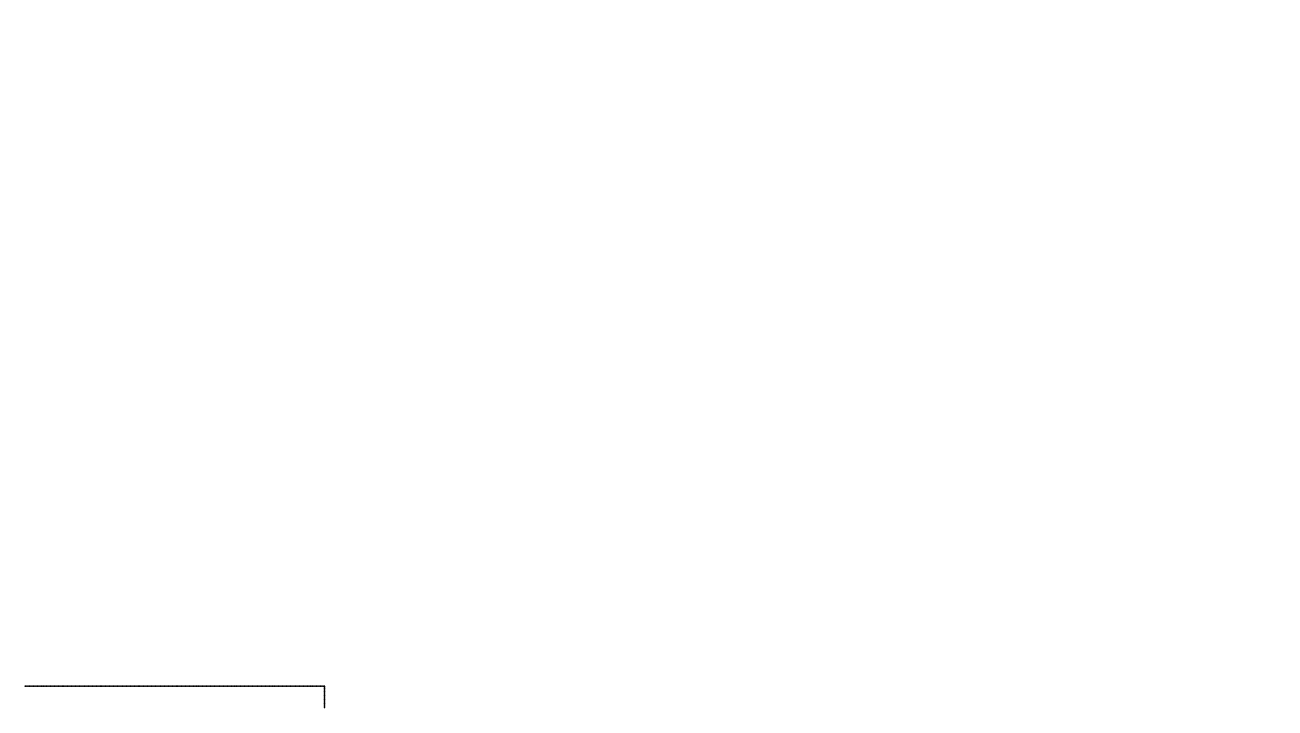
# Model space of a CAD drawing. Header units: inches. Extents: x 734146 to 834146, y 204695 to 304695.
# Drawn here: x 748170 to 753893, y 262335 to 265460 of the extents above; entities that cross this region are included whole.
import ezdxf

# ---------------------------------------------------------------- set-up
doc = ezdxf.new("R2010")
doc.units = ezdxf.units.IN
doc.header["$MEASUREMENT"] = 0

msp = doc.modelspace()

# ---------------------------------------------------------------- linework, layer by layer
for points in [[(748171.6, 262436.1), (748174.6, 262436.1), (748174.6, 262433.1), (748171.6, 262433.1)], [(748177.6, 262436.1), (748180.6, 262436.1), (748180.6, 262433.1), (748177.6, 262433.1)], [(748183.6, 262436.1), (748186.6, 262436.1), (748186.6, 262433.1), (748183.6, 262433.1)], [(748189.6, 262436.1), (748192.6, 262436.1), (748192.6, 262433.1), (748189.6, 262433.1)], [(748195.6, 262436.1), (748198.6, 262436.1), (748198.6, 262433.1), (748195.6, 262433.1)], [(748201.6, 262436.1), (748204.6, 262436.1), (748204.6, 262433.1), (748201.6, 262433.1)], [(748207.6, 262436.1), (748210.6, 262436.1), (748210.6, 262433.1), (748207.6, 262433.1)], [(748213.6, 262436.1), (748216.6, 262436.1), (748216.6, 262433.1), (748213.6, 262433.1)], [(748219.6, 262436.1), (748222.6, 262436.1), (748222.6, 262433.1), (748219.6, 262433.1)], [(748225.6, 262436.1), (748228.6, 262436.1), (748228.6, 262433.1), (748225.6, 262433.1)], [(748231.6, 262436.1), (748234.6, 262436.1), (748234.6, 262433.1), (748231.6, 262433.1)], [(748237.6, 262436.1), (748240.6, 262436.1), (748240.6, 262433.1), (748237.6, 262433.1)], [(748243.6, 262436.1), (748246.6, 262436.1), (748246.6, 262433.1), (748243.6, 262433.1)], [(748249.6, 262436.1), (748252.6, 262436.1), (748252.6, 262433.1), (748249.6, 262433.1)], [(748255.6, 262436.1), (748258.6, 262436.1), (748258.6, 262433.1), (748255.6, 262433.1)], [(748261.6, 262436.1), (748264.6, 262436.1), (748264.6, 262433.1), (748261.6, 262433.1)], [(748267.6, 262436.1), (748270.6, 262436.1), (748270.6, 262433.1), (748267.6, 262433.1)], [(748273.6, 262436.1), (748276.6, 262436.1), (748276.6, 262433.1), (748273.6, 262433.1)], [(748279.6, 262436.1), (748282.6, 262436.1), (748282.6, 262433.1), (748279.6, 262433.1)], [(748285.6, 262436.1), (748288.6, 262436.1), (748288.6, 262433.1), (748285.6, 262433.1)], [(748291.6, 262436.1), (748294.6, 262436.1), (748294.6, 262433.1), (748291.6, 262433.1)], [(748297.6, 262436.1), (748300.6, 262436.1), (748300.6, 262433.1), (748297.6, 262433.1)], [(748303.6, 262436.1), (748306.6, 262436.1), (748306.6, 262433.1), (748303.6, 262433.1)], [(748309.6, 262436.1), (748312.6, 262436.1), (748312.6, 262433.1), (748309.6, 262433.1)], [(748315.6, 262436.1), (748318.6, 262436.1), (748318.6, 262433.1), (748315.6, 262433.1)], [(748321.6, 262436.1), (748324.6, 262436.1), (748324.6, 262433.1), (748321.6, 262433.1)], [(748327.6, 262436.1), (748330.6, 262436.1), (748330.6, 262433.1), (748327.6, 262433.1)], [(748333.6, 262436.1), (748336.6, 262436.1), (748336.6, 262433.1), (748333.6, 262433.1)], [(748339.6, 262436.1), (748342.6, 262436.1), (748342.6, 262433.1), (748339.6, 262433.1)], [(748345.6, 262436.1), (748348.6, 262436.1), (748348.6, 262433.1), (748345.6, 262433.1)], [(748351.6, 262436.1), (748354.6, 262436.1), (748354.6, 262433.1), (748351.6, 262433.1)], [(748357.6, 262436.1), (748360.6, 262436.1), (748360.6, 262433.1), (748357.6, 262433.1)], [(748363.6, 262436.1), (748366.6, 262436.1), (748366.6, 262433.1), (748363.6, 262433.1)], [(748369.6, 262436.1), (748372.6, 262436.1), (748372.6, 262433.1), (748369.6, 262433.1)], [(748375.6, 262436.1), (748378.6, 262436.1), (748378.6, 262433.1), (748375.6, 262433.1)], [(748381.6, 262436.1), (748384.6, 262436.1), (748384.6, 262433.1), (748381.6, 262433.1)], [(748387.6, 262436.1), (748390.6, 262436.1), (748390.6, 262433.1), (748387.6, 262433.1)], [(748393.6, 262436.1), (748396.6, 262436.1), (748396.6, 262433.1), (748393.6, 262433.1)], [(748399.6, 262436.1), (748402.6, 262436.1), (748402.6, 262433.1), (748399.6, 262433.1)], [(748405.6, 262436.1), (748408.6, 262436.1), (748408.6, 262433.1), (748405.6, 262433.1)], [(748411.6, 262436.1), (748414.6, 262436.1), (748414.6, 262433.1), (748411.6, 262433.1)], [(748417.6, 262436.1), (748420.6, 262436.1), (748420.6, 262433.1), (748417.6, 262433.1)], [(748423.6, 262436.1), (748426.6, 262436.1), (748426.6, 262433.1), (748423.6, 262433.1)], [(748429.6, 262436.1), (748432.6, 262436.1), (748432.6, 262433.1), (748429.6, 262433.1)], [(748435.6, 262436.1), (748438.6, 262436.1), (748438.6, 262433.1), (748435.6, 262433.1)], [(748441.6, 262436.1), (748444.6, 262436.1), (748444.6, 262433.1), (748441.6, 262433.1)], [(748447.6, 262436.1), (748450.6, 262436.1), (748450.6, 262433.1), (748447.6, 262433.1)], [(748453.6, 262436.1), (748456.6, 262436.1), (748456.6, 262433.1), (748453.6, 262433.1)], [(748459.6, 262436.1), (748462.6, 262436.1), (748462.6, 262433.1), (748459.6, 262433.1)], [(748465.6, 262436.1), (748468.6, 262436.1), (748468.6, 262433.1), (748465.6, 262433.1)], [(748471.6, 262436.1), (748474.6, 262436.1), (748474.6, 262433.1), (748471.6, 262433.1)], [(748477.6, 262436.1), (748480.6, 262436.1), (748480.6, 262433.1), (748477.6, 262433.1)], [(748483.6, 262436.1), (748486.6, 262436.1), (748486.6, 262433.1), (748483.6, 262433.1)], [(748489.6, 262436.1), (748492.6, 262436.1), (748492.6, 262433.1), (748489.6, 262433.1)], [(748495.6, 262436.1), (748498.6, 262436.1), (748498.6, 262433.1), (748495.6, 262433.1)], [(748501.6, 262436.1), (748504.6, 262436.1), (748504.6, 262433.1), (748501.6, 262433.1)], [(748507.6, 262436.1), (748510.6, 262436.1), (748510.6, 262433.1), (748507.6, 262433.1)], [(748513.6, 262436.1), (748516.6, 262436.1), (748516.6, 262433.1), (748513.6, 262433.1)], [(748519.6, 262436.1), (748522.6, 262436.1), (748522.6, 262433.1), (748519.6, 262433.1)], [(748525.6, 262436.1), (748528.6, 262436.1), (748528.6, 262433.1), (748525.6, 262433.1)], [(748531.6, 262436.1), (748534.6, 262436.1), (748534.6, 262433.1), (748531.6, 262433.1)], [(748537.6, 262436.1), (748540.6, 262436.1), (748540.6, 262433.1), (748537.6, 262433.1)], [(748543.6, 262436.1), (748546.6, 262436.1), (748546.6, 262433.1), (748543.6, 262433.1)], [(748549.6, 262436.1), (748552.6, 262436.1), (748552.6, 262433.1), (748549.6, 262433.1)], [(748555.6, 262436.1), (748558.6, 262436.1), (748558.6, 262433.1), (748555.6, 262433.1)], [(748561.6, 262436.1), (748564.6, 262436.1), (748564.6, 262433.1), (748561.6, 262433.1)], [(748567.6, 262436.1), (748570.6, 262436.1), (748570.6, 262433.1), (748567.6, 262433.1)], [(748573.6, 262436.1), (748576.6, 262436.1), (748576.6, 262433.1), (748573.6, 262433.1)], [(748579.6, 262436.1), (748582.6, 262436.1), (748582.6, 262433.1), (748579.6, 262433.1)], [(748585.6, 262436.1), (748588.6, 262436.1), (748588.6, 262433.1), (748585.6, 262433.1)], [(748591.6, 262436.1), (748594.6, 262436.1), (748594.6, 262433.1), (748591.6, 262433.1)], [(748597.6, 262436.1), (748600.6, 262436.1), (748600.6, 262433.1), (748597.6, 262433.1)], [(748603.6, 262436.1), (748606.6, 262436.1), (748606.6, 262433.1), (748603.6, 262433.1)], [(748609.6, 262436.1), (748612.6, 262436.1), (748612.6, 262433.1), (748609.6, 262433.1)], [(748615.6, 262436.1), (748618.6, 262436.1), (748618.6, 262433.1), (748615.6, 262433.1)], [(748621.6, 262436.1), (748624.6, 262436.1), (748624.6, 262433.1), (748621.6, 262433.1)], [(748627.6, 262436.1), (748630.6, 262436.1), (748630.6, 262433.1), (748627.6, 262433.1)], [(748633.6, 262436.1), (748636.6, 262436.1), (748636.6, 262433.1), (748633.6, 262433.1)], [(748639.6, 262436.1), (748642.6, 262436.1), (748642.6, 262433.1), (748639.6, 262433.1)], [(748645.6, 262436.1), (748648.6, 262436.1), (748648.6, 262433.1), (748645.6, 262433.1)], [(748651.6, 262436.1), (748654.6, 262436.1), (748654.6, 262433.1), (748651.6, 262433.1)], [(748657.6, 262436.1), (748660.6, 262436.1), (748660.6, 262433.1), (748657.6, 262433.1)], [(748663.6, 262436.1), (748666.6, 262436.1), (748666.6, 262433.1), (748663.6, 262433.1)], [(748669.6, 262436.1), (748672.6, 262436.1), (748672.6, 262433.1), (748669.6, 262433.1)], [(748675.6, 262436.1), (748678.6, 262436.1), (748678.6, 262433.1), (748675.6, 262433.1)], [(748681.6, 262436.1), (748684.6, 262436.1), (748684.6, 262433.1), (748681.6, 262433.1)], [(748687.6, 262436.1), (748690.6, 262436.1), (748690.6, 262433.1), (748687.6, 262433.1)], [(748693.6, 262436.1), (748696.6, 262436.1), (748696.6, 262433.1), (748693.6, 262433.1)], [(748699.6, 262436.1), (748702.6, 262436.1), (748702.6, 262433.1), (748699.6, 262433.1)], [(748705.6, 262436.1), (748708.6, 262436.1), (748708.6, 262433.1), (748705.6, 262433.1)], [(748711.6, 262436.1), (748714.6, 262436.1), (748714.6, 262433.1), (748711.6, 262433.1)], [(748717.6, 262436.1), (748720.6, 262436.1), (748720.6, 262433.1), (748717.6, 262433.1)], [(748723.6, 262436.1), (748726.6, 262436.1), (748726.6, 262433.1), (748723.6, 262433.1)], [(748729.6, 262436.1), (748732.6, 262436.1), (748732.6, 262433.1), (748729.6, 262433.1)], [(748735.6, 262436.1), (748738.6, 262436.1), (748738.6, 262433.1), (748735.6, 262433.1)], [(748741.6, 262436.1), (748744.6, 262436.1), (748744.6, 262433.1), (748741.6, 262433.1)], [(748747.6, 262436.1), (748750.6, 262436.1), (748750.6, 262433.1), (748747.6, 262433.1)], [(748753.6, 262436.1), (748756.6, 262436.1), (748756.6, 262433.1), (748753.6, 262433.1)], [(748759.6, 262436.1), (748762.6, 262436.1), (748762.6, 262433.1), (748759.6, 262433.1)], [(748765.6, 262436.1), (748768.6, 262436.1), (748768.6, 262433.1), (748765.6, 262433.1)], [(748771.6, 262436.1), (748774.6, 262436.1), (748774.6, 262433.1), (748771.6, 262433.1)], [(748777.6, 262436.1), (748780.6, 262436.1), (748780.6, 262433.1), (748777.6, 262433.1)], [(748783.6, 262436.1), (748786.6, 262436.1), (748786.6, 262433.1), (748783.6, 262433.1)], [(748789.6, 262436.1), (748792.6, 262436.1), (748792.6, 262433.1), (748789.6, 262433.1)], [(748795.6, 262436.1), (748798.6, 262436.1), (748798.6, 262433.1), (748795.6, 262433.1)], [(748801.6, 262436.1), (748804.6, 262436.1), (748804.6, 262433.1), (748801.6, 262433.1)], [(748807.6, 262436.1), (748810.6, 262436.1), (748810.6, 262433.1), (748807.6, 262433.1)], [(748813.6, 262436.1), (748816.6, 262436.1), (748816.6, 262433.1), (748813.6, 262433.1)], [(748819.6, 262436.1), (748822.6, 262436.1), (748822.6, 262433.1), (748819.6, 262433.1)], [(748825.6, 262436.1), (748828.6, 262436.1), (748828.6, 262433.1), (748825.6, 262433.1)], [(748831.6, 262436.1), (748834.6, 262436.1), (748834.6, 262433.1), (748831.6, 262433.1)], [(748837.6, 262436.1), (748840.6, 262436.1), (748840.6, 262433.1), (748837.6, 262433.1)], [(748843.6, 262436.1), (748846.6, 262436.1), (748846.6, 262433.1), (748843.6, 262433.1)], [(748849.6, 262436.1), (748852.6, 262436.1), (748852.6, 262433.1), (748849.6, 262433.1)], [(748855.6, 262436.1), (748858.6, 262436.1), (748858.6, 262433.1), (748855.6, 262433.1)], [(748861.6, 262436.1), (748864.6, 262436.1), (748864.6, 262433.1), (748861.6, 262433.1)], [(748867.6, 262436.1), (748870.6, 262436.1), (748870.6, 262433.1), (748867.6, 262433.1)], [(748873.6, 262436.1), (748876.6, 262436.1), (748876.6, 262433.1), (748873.6, 262433.1)], [(748879.6, 262436.1), (748882.6, 262436.1), (748882.6, 262433.1), (748879.6, 262433.1)], [(748885.6, 262436.1), (748888.6, 262436.1), (748888.6, 262433.1), (748885.6, 262433.1)], [(748891.6, 262436.1), (748894.6, 262436.1), (748894.6, 262433.1), (748891.6, 262433.1)], [(748897.6, 262436.1), (748900.6, 262436.1), (748900.6, 262433.1), (748897.6, 262433.1)], [(748903.6, 262436.1), (748906.6, 262436.1), (748906.6, 262433.1), (748903.6, 262433.1)], [(748909.6, 262436.1), (748912.6, 262436.1), (748912.6, 262433.1), (748909.6, 262433.1)], [(748915.6, 262436.1), (748918.6, 262436.1), (748918.6, 262433.1), (748915.6, 262433.1)], [(748921.6, 262436.1), (748924.6, 262436.1), (748924.6, 262433.1), (748921.6, 262433.1)], [(748927.6, 262436.1), (748930.6, 262436.1), (748930.6, 262433.1), (748927.6, 262433.1)], [(748933.6, 262436.1), (748936.6, 262436.1), (748936.6, 262433.1), (748933.6, 262433.1)], [(748939.6, 262436.1), (748942.6, 262436.1), (748942.6, 262433.1), (748939.6, 262433.1)], [(748945.6, 262436.1), (748948.6, 262436.1), (748948.6, 262433.1), (748945.6, 262433.1)], [(748951.6, 262436.1), (748954.6, 262436.1), (748954.6, 262433.1), (748951.6, 262433.1)], [(748957.6, 262436.1), (748960.6, 262436.1), (748960.6, 262433.1), (748957.6, 262433.1)], [(748963.6, 262436.1), (748966.6, 262436.1), (748966.6, 262433.1), (748963.6, 262433.1)], [(748969.6, 262436.1), (748972.6, 262436.1), (748972.6, 262433.1), (748969.6, 262433.1)], [(748975.6, 262436.1), (748978.6, 262436.1), (748978.6, 262433.1), (748975.6, 262433.1)], [(748981.6, 262436.1), (748984.6, 262436.1), (748984.6, 262433.1), (748981.6, 262433.1)], [(748987.6, 262436.1), (748990.6, 262436.1), (748990.6, 262433.1), (748987.6, 262433.1)], [(748993.6, 262436.1), (748996.6, 262436.1), (748996.6, 262433.1), (748993.6, 262433.1)], [(748999.6, 262436.1), (749002.6, 262436.1), (749002.6, 262433.1), (748999.6, 262433.1)], [(749005.6, 262436.1), (749008.6, 262436.1), (749008.6, 262433.1), (749005.6, 262433.1)], [(749011.6, 262436.1), (749014.6, 262436.1), (749014.6, 262433.1), (749011.6, 262433.1)], [(749017.6, 262436.1), (749020.6, 262436.1), (749020.6, 262433.1), (749017.6, 262433.1)], [(749023.6, 262436.1), (749026.6, 262436.1), (749026.6, 262433.1), (749023.6, 262433.1)], [(749029.6, 262436.1), (749032.6, 262436.1), (749032.6, 262433.1), (749029.6, 262433.1)], [(749035.6, 262436.1), (749038.6, 262436.1), (749038.6, 262433.1), (749035.6, 262433.1)], [(749041.6, 262436.1), (749044.6, 262436.1), (749044.6, 262433.1), (749041.6, 262433.1)], [(749047.6, 262436.1), (749050.6, 262436.1), (749050.6, 262433.1), (749047.6, 262433.1)], [(749053.6, 262436.1), (749056.6, 262436.1), (749056.6, 262433.1), (749053.6, 262433.1)], [(749059.6, 262436.1), (749062.6, 262436.1), (749062.6, 262433.1), (749059.6, 262433.1)], [(749065.6, 262436.1), (749068.6, 262436.1), (749068.6, 262433.1), (749065.6, 262433.1)], [(749071.6, 262436.1), (749074.6, 262436.1), (749074.6, 262433.1), (749071.6, 262433.1)], [(749077.6, 262436.1), (749080.6, 262436.1), (749080.6, 262433.1), (749077.6, 262433.1)], [(749083.6, 262436.1), (749086.6, 262436.1), (749086.6, 262433.1), (749083.6, 262433.1)], [(749089.6, 262436.1), (749092.6, 262436.1), (749092.6, 262433.1), (749089.6, 262433.1)], [(749095.6, 262436.1), (749098.6, 262436.1), (749098.6, 262433.1), (749095.6, 262433.1)], [(749101.6, 262436.1), (749104.6, 262436.1), (749104.6, 262433.1), (749101.6, 262433.1)], [(749107.6, 262436.1), (749110.6, 262436.1), (749110.6, 262433.1), (749107.6, 262433.1)], [(749113.6, 262436.1), (749116.6, 262436.1), (749116.6, 262433.1), (749113.6, 262433.1)], [(749119.6, 262436.1), (749122.6, 262436.1), (749122.6, 262433.1), (749119.6, 262433.1)], [(749125.6, 262436.1), (749128.6, 262436.1), (749128.6, 262433.1), (749125.6, 262433.1)], [(749131.6, 262436.1), (749134.6, 262436.1), (749134.6, 262433.1), (749131.6, 262433.1)], [(749137.6, 262436.1), (749140.6, 262436.1), (749140.6, 262433.1), (749137.6, 262433.1)], [(749143.6, 262436.1), (749146.6, 262436.1), (749146.6, 262433.1), (749143.6, 262433.1)], [(749149.6, 262436.1), (749152.6, 262436.1), (749152.6, 262433.1), (749149.6, 262433.1)], [(749155.6, 262436.1), (749158.6, 262436.1), (749158.6, 262433.1), (749155.6, 262433.1)], [(749161.6, 262436.1), (749164.6, 262436.1), (749164.6, 262433.1), (749161.6, 262433.1)], [(749167.6, 262436.1), (749170.6, 262436.1), (749170.6, 262433.1), (749167.6, 262433.1)], [(749173.6, 262436.1), (749176.6, 262436.1), (749176.6, 262433.1), (749173.6, 262433.1)], [(749179.6, 262436.1), (749182.6, 262436.1), (749182.6, 262433.1), (749179.6, 262433.1)], [(749185.6, 262436.1), (749188.6, 262436.1), (749188.6, 262433.1), (749185.6, 262433.1)], [(749191.6, 262436.1), (749194.6, 262436.1), (749194.6, 262433.1), (749191.6, 262433.1)], [(749197.6, 262436.1), (749200.6, 262436.1), (749200.6, 262433.1), (749197.6, 262433.1)], [(749203.6, 262436.1), (749206.6, 262436.1), (749206.6, 262433.1), (749203.6, 262433.1)], [(749209.6, 262436.1), (749212.6, 262436.1), (749212.6, 262433.1), (749209.6, 262433.1)], [(749215.6, 262436.1), (749218.6, 262436.1), (749218.6, 262433.1), (749215.6, 262433.1)], [(749221.6, 262436.1), (749224.6, 262436.1), (749224.6, 262433.1), (749221.6, 262433.1)], [(749227.6, 262436.1), (749230.6, 262436.1), (749230.6, 262433.1), (749227.6, 262433.1)], [(749233.6, 262436.1), (749236.6, 262436.1), (749236.6, 262433.1), (749233.6, 262433.1)], [(749239.6, 262436.1), (749242.6, 262436.1), (749242.6, 262433.1), (749239.6, 262433.1)], [(749245.6, 262436.1), (749248.6, 262436.1), (749248.6, 262433.1), (749245.6, 262433.1)], [(749251.6, 262436.1), (749254.6, 262436.1), (749254.6, 262433.1), (749251.6, 262433.1)], [(749257.6, 262436.1), (749260.6, 262436.1), (749260.6, 262433.1), (749257.6, 262433.1)], [(749263.6, 262436.1), (749266.6, 262436.1), (749266.6, 262433.1), (749263.6, 262433.1)], [(749269.6, 262436.1), (749272.6, 262436.1), (749272.6, 262433.1), (749269.6, 262433.1)], [(749275.6, 262436.1), (749278.6, 262436.1), (749278.6, 262433.1), (749275.6, 262433.1)], [(749281.6, 262436.1), (749284.6, 262436.1), (749284.6, 262433.1), (749281.6, 262433.1)], [(749287.6, 262436.1), (749290.6, 262436.1), (749290.6, 262433.1), (749287.6, 262433.1)], [(749293.6, 262436.1), (749296.6, 262436.1), (749296.6, 262433.1), (749293.6, 262433.1)], [(749299.6, 262436.1), (749302.6, 262436.1), (749302.6, 262433.1), (749299.6, 262433.1)], [(749305.6, 262436.1), (749308.6, 262436.1), (749308.6, 262433.1), (749305.6, 262433.1)], [(749311.6, 262436.1), (749314.6, 262436.1), (749314.6, 262433.1), (749311.6, 262433.1)], [(749317.6, 262436.1), (749320.6, 262436.1), (749320.6, 262433.1), (749317.6, 262433.1)], [(749323.6, 262436.1), (749326.6, 262436.1), (749326.6, 262433.1), (749323.6, 262433.1)], [(749329.6, 262436.1), (749332.6, 262436.1), (749332.6, 262433.1), (749329.6, 262433.1)], [(749335.6, 262436.1), (749338.6, 262436.1), (749338.6, 262433.1), (749335.6, 262433.1)], [(749341.6, 262436.1), (749344.6, 262436.1), (749344.6, 262433.1), (749341.6, 262433.1)], [(749347.6, 262436.1), (749350.6, 262436.1), (749350.6, 262433.1), (749347.6, 262433.1)], [(749353.6, 262436.1), (749356.6, 262436.1), (749356.6, 262433.1), (749353.6, 262433.1)], [(749359.6, 262436.1), (749362.6, 262436.1), (749362.6, 262433.1), (749359.6, 262433.1)], [(749365.6, 262436.1), (749368.6, 262436.1), (749368.6, 262433.1), (749365.6, 262433.1)], [(749371.6, 262436.1), (749374.6, 262436.1), (749374.6, 262433.1), (749371.6, 262433.1)], [(749377.6, 262436.1), (749380.6, 262436.1), (749380.6, 262433.1), (749377.6, 262433.1)], [(749383.6, 262436.1), (749386.6, 262436.1), (749386.6, 262433.1), (749383.6, 262433.1)], [(749389.6, 262436.1), (749392.6, 262436.1), (749392.6, 262433.1), (749389.6, 262433.1)], [(749395.6, 262436.1), (749398.6, 262436.1), (749398.6, 262433.1), (749395.6, 262433.1)], [(749401.6, 262436.1), (749404.6, 262436.1), (749404.6, 262433.1), (749401.6, 262433.1)], [(749407.6, 262436.1), (749410.6, 262436.1), (749410.6, 262433.1), (749407.6, 262433.1)], [(749413.6, 262436.1), (749416.6, 262436.1), (749416.6, 262433.1), (749413.6, 262433.1)], [(749419.6, 262436.1), (749422.6, 262436.1), (749422.6, 262433.1), (749419.6, 262433.1)], [(749425.6, 262436.1), (749428.6, 262436.1), (749428.6, 262433.1), (749425.6, 262433.1)], [(749431.6, 262436.1), (749434.6, 262436.1), (749434.6, 262433.1), (749431.6, 262433.1)], [(749437.6, 262436.1), (749440.6, 262436.1), (749440.6, 262433.1), (749437.6, 262433.1)], [(749443.6, 262436.1), (749446.6, 262436.1), (749446.6, 262433.1), (749443.6, 262433.1)], [(749449.6, 262436.1), (749452.6, 262436.1), (749452.6, 262433.1), (749449.6, 262433.1)], [(749455.6, 262436.1), (749458.6, 262436.1), (749458.6, 262433.1), (749455.6, 262433.1)], [(749461.6, 262436.1), (749464.6, 262436.1), (749464.6, 262433.1), (749461.6, 262433.1)], [(749467.6, 262436.1), (749470.6, 262436.1), (749470.6, 262433.1), (749467.6, 262433.1)], [(749473.6, 262436.1), (749476.6, 262436.1), (749476.6, 262433.1), (749473.6, 262433.1)], [(749479.6, 262436.1), (749482.6, 262436.1), (749482.6, 262433.1), (749479.6, 262433.1)], [(749485.6, 262436.1), (749488.6, 262436.1), (749488.6, 262433.1), (749485.6, 262433.1)], [(749491.6, 262436.1), (749494.6, 262436.1), (749494.6, 262433.1), (749491.6, 262433.1)], [(749497.6, 262436.1), (749500.6, 262436.1), (749500.6, 262433.1), (749497.6, 262433.1)], [(749503.6, 262436.1), (749506.6, 262436.1), (749506.6, 262433.1), (749503.6, 262433.1)], [(749509.6, 262436.1), (749512.6, 262436.1), (749512.6, 262433.1), (749509.6, 262433.1)], [(749515.6, 262436.1), (749518.6, 262436.1), (749518.6, 262433.1), (749515.6, 262433.1)], [(749521.6, 262436.1), (749524.6, 262436.1), (749524.6, 262433.1), (749521.6, 262433.1)], [(749527.6, 262436.1), (749530.6, 262436.1), (749530.6, 262433.1), (749527.6, 262433.1)], [(749533.6, 262436.1), (749536.6, 262436.1), (749536.6, 262433.1), (749533.6, 262433.1)], [(749539.6, 262432.1), (749542.6, 262432.1), (749542.6, 262435.1), (749539.6, 262435.1)], [(749539.6, 262426.1), (749542.6, 262426.1), (749542.6, 262429.1), (749539.6, 262429.1)], [(749539.6, 262420.1), (749542.6, 262420.1), (749542.6, 262423.1), (749539.6, 262423.1)], [(749539.6, 262414.1), (749542.6, 262414.1), (749542.6, 262417.1), (749539.6, 262417.1)], [(749539.6, 262408.1), (749542.6, 262408.1), (749542.6, 262411.1), (749539.6, 262411.1)], [(749539.6, 262402.1), (749542.6, 262402.1), (749542.6, 262405.1), (749539.6, 262405.1)], [(749539.6, 262396.1), (749542.6, 262396.1), (749542.6, 262399.1), (749539.6, 262399.1)], [(749539.6, 262390.1), (749542.6, 262390.1), (749542.6, 262393.1), (749539.6, 262393.1)], [(749539.6, 262384.1), (749542.6, 262384.1), (749542.6, 262387.1), (749539.6, 262387.1)], [(749539.6, 262378.1), (749542.6, 262378.1), (749542.6, 262381.1), (749539.6, 262381.1)], [(749539.6, 262372.1), (749542.6, 262372.1), (749542.6, 262375.1), (749539.6, 262375.1)], [(749539.6, 262366.1), (749542.6, 262366.1), (749542.6, 262369.1), (749539.6, 262369.1)], [(749539.6, 262360.1), (749542.6, 262360.1), (749542.6, 262363.1), (749539.6, 262363.1)], [(749539.6, 262354.1), (749542.6, 262354.1), (749542.6, 262357.1), (749539.6, 262357.1)], [(749539.6, 262348.1), (749542.6, 262348.1), (749542.6, 262351.1), (749539.6, 262351.1)], [(749539.6, 262342.1), (749542.6, 262342.1), (749542.6, 262345.1), (749539.6, 262345.1)], [(749539.6, 262336.1), (749542.6, 262336.1), (749542.6, 262339.1), (749539.6, 262339.1)]]:
    msp.add_lwpolyline(points, close=True)
msp.add_circle((784146.5, 254695.1), 50000)

doc.saveas('drawing.dxf')
